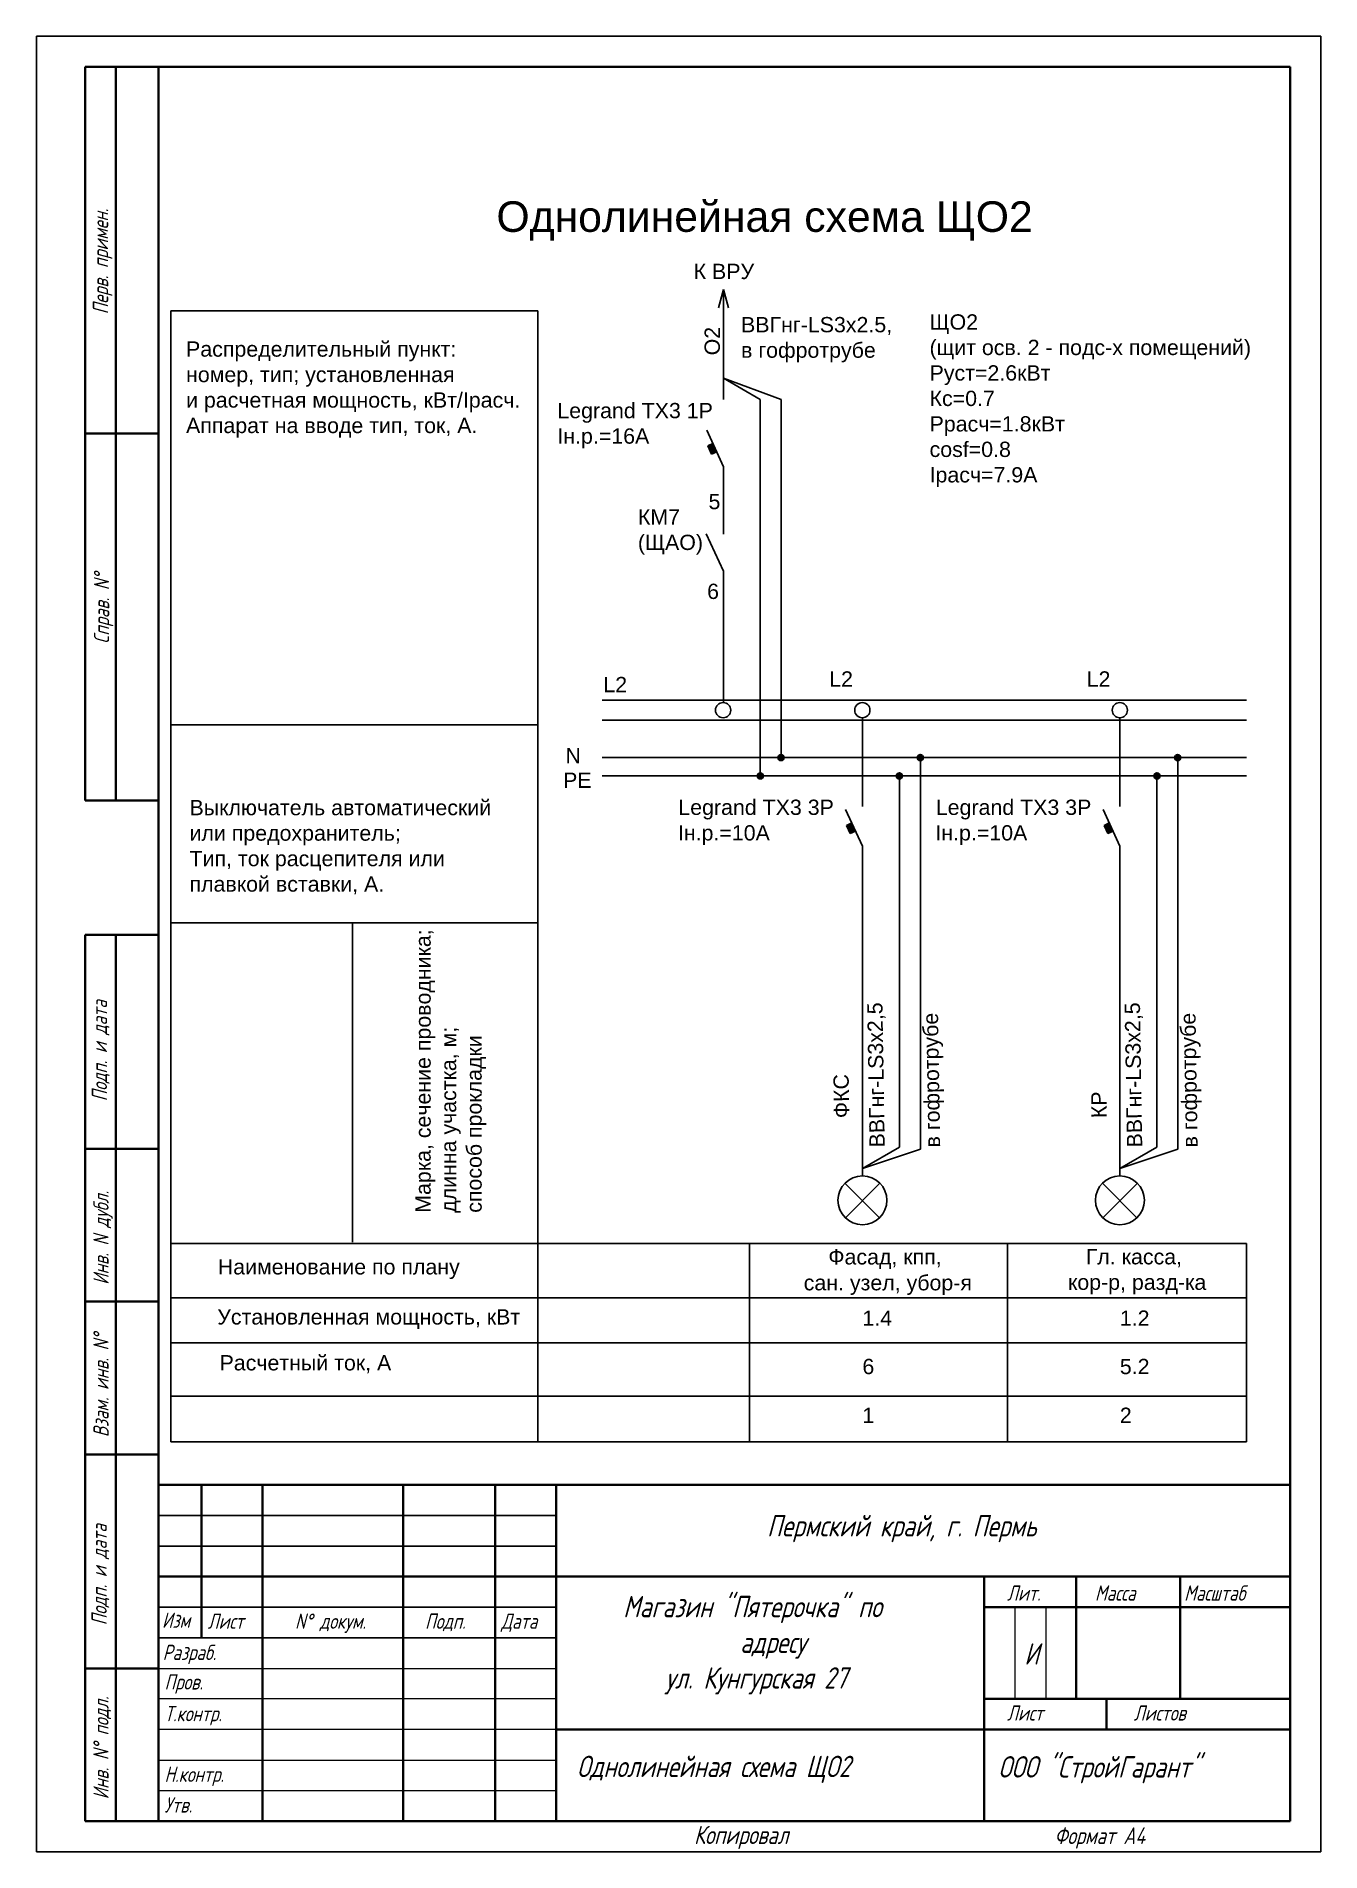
# Model space of a CAD drawing. Header units: millimetres. Extents: x 490 to 700, y 317 to 614.
import ezdxf
from ezdxf.enums import TextEntityAlignment as Align

# ---------------------------------------------------------------- set-up
doc = ezdxf.new("R2010")
doc.units = ezdxf.units.MM
doc.layers.add('KONTUR', color=7, linetype='Continuous')
for name, color, linetype, lineweight in [('Основная', 7, 'Continuous', 40), ('текст', 7, 'Continuous', 30), ('тонкая', 7, 'Continuous', 20)]:
    doc.layers.add(name, color=color, linetype=linetype, lineweight=lineweight)
doc.styles.get("Standard").update_dxf_attribs({"font": 'arial.ttf'})
doc.styles.add('стиль1', font='romans.shx', dxfattribs={"width": 0.75, "oblique": 15, "height": 3.5})

# ---------------------------------------------------------------- blocks, each defined once
blk = doc.blocks.new('*U2')
for p, q in [((-11.38, 1.63), (93.97, 1.63)), ((-11.38, -1.63), (93.97, -1.63)), ((-11.38, -7.75), (93.97, -7.73)), ((-11.38, -10.75), (93.97, -10.73))]:
    blk.add_line(p, q)
at = {"char_height": 2.5, "attachment_point": 1}
for s, insert in [('N', (-17.4, -6.18)), ('PE', (-17.78, -10.21))]:
    blk.add_mtext_dynamic_manual_height_columns(s, width=0.9388, gutter_width=12.5, heights=[0], dxfattribs=dict(at, insert=insert))
blk = doc.blocks.new('Стрелка')
for q in [(-0.83, 4.98), (0, 0), (0.83, 4.98), (0, 8)]:
    blk.add_line((0, 8), q)
blk = doc.blocks.new('Освещение')
h = blk.add_hatch(color=256)
h.dxf.hatch_style = 1
h.paths.add_polyline_path([(8.98, -7.75, 1), (9.98, -7.75, 1)])
h = blk.add_hatch(color=256)
h.dxf.hatch_style = 1
h.paths.add_polyline_path([(5.56, -10.75, 1), (6.56, -10.75, 1)])
h = blk.add_hatch(color=256)
h.dxf.hatch_style = 1
h.paths.add_polyline_path([(-1.74, -18.47), (-2.58, -18.86), (-1.97, -20.2), (-1.12, -19.81)])
for p, q in [((0, -11.25), (0, -1.25)), ((9.49, -71.81), (9.49, -8.25)), ((0, -10.76), (0, -15.76)), ((6.07, -71.5), (6.06, -11.25)), ((0, -22.27), (-2.75, -16.27)), ((0, -22.27), (0, -27.27)), ((0, -33.27), (0, -27.27)), ((0, -39.34), (0, -33.27)), ((0, -45.34), (0, -39.34)), ((0, -45.34), (0.01, -76.19)), ((0.01, -75), (6.07, -71.5)), ((0.01, -75), (9.49, -71.81)), ((-2.86, -77.39), (2.8, -83.05)), ((-2.78, -83.05), (2.88, -77.4))]:
    blk.add_line(p, q)
at = {"linetype": 'Continuous'}
for p, q in [((-1.72, -18.46), (-2.58, -18.86)), ((-2.58, -18.86), (-1.97, -20.2)), ((-1.97, -20.2), (-1.11, -19.81)), ((-1.97, -20.2), (-1.97, -20.2))]:
    blk.add_line(p, q, dxfattribs=at)
for centre, radius in [((0, 0), 1.25), ((9.48, -7.75), 0.5), ((6.06, -10.75), 0.5), ((0.01, -80.19), 4)]:
    blk.add_circle(centre, radius)
for tag, p in [('Подкл', (-5.42, 3.85)), ('Автомат_001', (-30.09, -17.14)), ('Автомат_002', (-30.16, -21.32)), ('Обозначение_001', (-9.72, -90.67)), ('Обозначение_002', (-9.45, -94.88)), ('ТокРасч', (0.01, -108.63)), ('Колонка', (0.01, -116.61))]:
    blk.add_attdef(tag, p, '', height=2.5)
for tag, p in [('Длина', (1.19, -43.91)), ('Маркер', (-4.63, -66.77)), ('Марка', (1.18, -71.56)), ('Способ', (10.23, -71.56))]:
    blk.add_attdef(tag, text='', height=2.5, rotation=90.9399).set_placement(p, align=Align.TOP_LEFT)
blk.add_attdef('Мощность', text='', height=2.5).set_placement((0.01, -98.22), align=Align.TOP_LEFT)

msp = doc.modelspace()

# ---------------------------------------------------------------- hatches: boundary and pattern name
h = msp.add_hatch(color=256)
h.dxf.hatch_style = 1
h.paths.add_polyline_path([(600.95, 546.88), (600.11, 546.49), (600.72, 545.15), (601.57, 545.54)])
h = msp.add_hatch(color=256)
h.dxf.hatch_style = 1
h.paths.add_polyline_path([(612.62, 495.52, 1), (611.62, 495.52, 1)])
h = msp.add_hatch(color=256)
h.dxf.hatch_style = 1
h.paths.add_polyline_path([(609.2, 492.52, 1), (608.2, 492.52, 1)])

# ---------------------------------------------------------------- linework, layer by layer
for p, q in [((512.32, 383.54), (512.32, 568.6)), ((512.32, 568.6), (572.32, 568.6)), ((572.32, 568.6), (572.32, 416.04)), ((602.69, 554.1), (602.69, 564.1)), ((608.7, 554.1), (602.69, 557.58)), ((612.12, 554.1), (602.69, 557.58)), ((608.71, 492.53), (608.7, 554.1)), ((612.12, 495.52), (612.12, 554.1)), ((602.69, 543.08), (599.95, 549.08)), ((602.69, 543.08), (602.69, 538.08)), ((602.69, 532.08), (602.69, 538.08)), ((602.69, 526.01), (599.84, 532.09)), ((602.69, 510.52), (602.69, 526.01)), ((602.69, 504.52), (602.69, 510.52)), ((512.32, 500.87), (572.32, 500.87)), ((512.29, 468.46), (572.26, 468.46)), ((542.04, 468.37), (542.04, 416.23)), ((688.22, 416.04), (512.32, 416.04)), ((572.32, 416.04), (572.32, 383.54)), ((606.94, 416.04), (606.94, 383.54)), ((649.16, 416.01), (649.16, 383.51)), ((688.22, 416.04), (688.22, 383.54)), ((688.22, 407.11), (512.32, 407.11)), ((688.22, 399.76), (512.32, 399.76)), ((688.22, 391.04), (512.32, 391.04)), ((688.22, 383.54), (512.32, 383.54)), ((575.34, 371.51), (510.34, 371.51)), ((575.34, 366.51), (510.34, 366.51)), ((575.34, 356.51), (510.34, 356.51)), ((575.34, 351.51), (510.34, 351.51)), ((645.34, 321.51), (645.34, 321.51))]:
    msp.add_line(p, q)
at = {"linetype": 'Continuous'}
for p, q in [((600.97, 546.89), (600.11, 546.49)), ((600.11, 546.49), (600.72, 545.15)), ((600.72, 545.15), (601.58, 545.54)), ((600.72, 545.15), (600.72, 545.15))]:
    msp.add_line(p, q, dxfattribs=at)
for centre, radius in [((602.64, 503.27), 1.25), ((612.12, 495.52), 0.5), ((608.7, 492.52), 0.5)]:
    msp.add_circle(centre, radius)
at = {"layer": 'KONTUR'}
for p, q in [((490.34, 316.51), (490.34, 613.51)), ((490.34, 613.51), (700.34, 613.51)), ((700.34, 613.51), (700.34, 316.51)), ((700.34, 316.51), (490.34, 316.51))]:
    msp.add_line(p, q, dxfattribs=at)
at = {"layer": 'Основная'}
for p, q in [((498.34, 608.51), (498.34, 488.51)), ((695.34, 608.51), (498.34, 608.51)), ((503.34, 488.51), (503.34, 608.51)), ((510.34, 361.51), (510.34, 608.51)), ((695.34, 321.51), (695.34, 608.51)), ((510.34, 548.51), (498.34, 548.51)), ((510.34, 488.51), (498.34, 488.51)), ((498.34, 321.51), (498.34, 466.51)), ((510.34, 466.51), (498.34, 466.51)), ((503.34, 321.51), (503.34, 466.51)), ((510.34, 431.51), (498.34, 431.51)), ((510.34, 406.51), (498.34, 406.51)), ((510.34, 381.51), (498.34, 381.51)), ((510.34, 376.51), (510.34, 321.51)), ((695.34, 376.51), (510.34, 376.51)), ((517.34, 351.51), (517.34, 376.51)), ((527.34, 376.51), (527.34, 321.51)), ((550.34, 321.51), (550.34, 376.51)), ((565.34, 376.51), (565.34, 321.51)), ((575.34, 376.51), (575.34, 321.51)), ((510.34, 321.51), (510.34, 361.51)), ((510.34, 361.51), (695.34, 361.51)), ((645.34, 361.51), (645.34, 321.51)), ((660.34, 361.51), (660.34, 341.51)), ((677.34, 361.51), (677.34, 341.51)), ((645.34, 356.51), (695.34, 356.51)), ((510.34, 346.51), (498.34, 346.51)), ((695.34, 341.51), (645.34, 341.51)), ((665.34, 341.51), (665.34, 336.51)), ((695.34, 336.51), (575.34, 336.51)), ((695.34, 321.51), (498.34, 321.51))]:
    msp.add_line(p, q, dxfattribs=at)
at = {"layer": 'тонкая'}
for p, q in [((650.33, 356.3), (650.33, 341.51)), ((655.4, 356.3), (655.4, 341.51)), ((510.34, 346.51), (575.34, 346.51)), ((575.34, 341.51), (510.34, 341.51)), ((575.34, 336.51), (510.34, 336.51))]:
    msp.add_line(p, q, dxfattribs=at)
for points in [[(510.34, 331.51), (575.34, 331.51)], [(510.34, 326.51), (575.34, 326.51)]]:
    msp.add_lwpolyline(points, dxfattribs=at)

# ---------------------------------------------------------------- block references
for name, p in [('Стрелка', (602.69, 564.1)), ('*U2', (594.25, 503.27))]:
    msp.add_blockref(name, p)
ref = msp.add_blockref('Освещение', (625.4, 503.27))
ref.add_attrib('Подкл', 'L2', (619.98, 507.12), dxfattribs={"height": 2.5})
ref.add_attrib('Автомат_001', 'Legrand TX3 3P', (595.31, 486.13), dxfattribs={"height": 2.5})
ref.add_attrib('Маркер', 'ФКС', dxfattribs={"height": 2.5, "rotation": 90.9399}).set_placement((620.77, 436.5), align=Align.TOP_LEFT)
ref.add_attrib('Марка', 'ВВГнг-LS3x2,5', dxfattribs={"height": 2.5, "rotation": 90.9399}).set_placement((626.57, 431.71), align=Align.TOP_LEFT)
ref.add_attrib('Способ', 'в гофротрубе', dxfattribs={"height": 2.5, "rotation": 90.9399}).set_placement((635.63, 431.71), align=Align.TOP_LEFT)
ref.add_attrib('Обозначение_001', '    Фасад, кпп,', (615.95, 412.58), dxfattribs={"height": 2.5})
ref.add_attrib('Мощность', '1.4', dxfattribs={"height": 2.5}).set_placement((625.41, 405.05), align=Align.TOP_LEFT)
ref.add_attrib('ТокРасч', '6', (625.41, 394.64), dxfattribs={"height": 2.5})
ref.add_attrib('Колонка', '1', (625.41, 386.66), dxfattribs={"height": 2.5})
ref.add_attrib('Автомат_002', 'Iн.р.=10А', (595.24, 481.95), dxfattribs={"height": 2.5})
ref.add_attrib('Обозначение_002', 'сан. узел, убор-я', (615.81, 408.35), dxfattribs={"height": 2.5})
ref = msp.add_blockref('Освещение', (667.5, 503.27))
ref.add_attrib('Подкл', 'L2', (662.08, 507.12), dxfattribs={"height": 2.5})
ref.add_attrib('Автомат_001', 'Legrand TX3 3P', (637.41, 486.13), dxfattribs={"height": 2.5})
ref.add_attrib('Маркер', 'КР', dxfattribs={"height": 2.5, "rotation": 90.9399}).set_placement((662.87, 436.5), align=Align.TOP_LEFT)
ref.add_attrib('Марка', 'ВВГнг-LS3x2,5', dxfattribs={"height": 2.5, "rotation": 90.9399}).set_placement((668.67, 431.71), align=Align.TOP_LEFT)
ref.add_attrib('Способ', 'в гофротрубе', dxfattribs={"height": 2.5, "rotation": 90.9399}).set_placement((677.73, 431.71), align=Align.TOP_LEFT)
ref.add_attrib('Обозначение_001', '    Гл. касса,', (658.05, 412.6), dxfattribs={"height": 2.5})
ref.add_attrib('Мощность', '1.2', dxfattribs={"height": 2.5}).set_placement((667.5, 405.05), align=Align.TOP_LEFT)
ref.add_attrib('ТокРасч', '5.2', (667.5, 394.64), dxfattribs={"height": 2.5})
ref.add_attrib('Колонка', '2', (667.5, 386.66), dxfattribs={"height": 2.5})
ref.add_attrib('Автомат_002', 'Iн.р.=10А', (637.34, 481.95), dxfattribs={"height": 2.5})
ref.add_attrib('Обозначение_002', ' кор-р, разд-ка', (658.05, 408.43), dxfattribs={"height": 2.5})

# ---------------------------------------------------------------- texts
at = {"attachment_point": 1}
for s, width, insert, char_height in [('Однолинейная схема ЩО2', 106.257, (565.57, 586.52), 5), ('К ВРУ', 15.8143, (597.82, 576.3), 2.5), ('ВВГнг-LS3x2.5,\\Pв гофротрубе', 33.8081, (605.57, 567.59), 2.5), ('ЩО2 \\P(щит осв. 2 - подс-х помещений)\\PPуст=2.6кВт\\PКс=0.7\\PРрасч=1.8кВт\\Pcosf=0.8\\PIрасч=7.9A', 58.9524, (636.39, 568.03), 2.5), ('Распределительный пункт:\\Pномер, тип; установленная\\Pи расчетная мощность, кВт/Iрасч. Аппарат на вводе тип, ток, А.', 55.2331, (514.82, 563.6), 2.5), ('Legrand TX3 1P\\PIн.р.=16А', 27.1918, (575.53, 553.53), 2.5), ('5', 1.4545, (600.25, 538.65), 2.5), ('КМ7\\P(ЩАО)', 9.1297, (588.7, 536.14), 2.5), ('6', 1.4545, (600.02, 523.96), 2.5), ('L2', 14.4703, (583.05, 508.71), 2.5), ('Выключатель автоматический\\Pили предохранитель;\\PТип, ток расцепителя или\\Pплавкой вставки, А.', 49.8574, (515.39, 488.58), 2.5), ('Наименование по плану', 47.5, (520.01, 413.45), 2.5), ('Установленная мощность, кВт', 50, (519.93, 405.26), 2.5), ('Расчетный ток, А', 50, (520.3, 397.75), 2.5)]:
    msp.add_mtext_dynamic_manual_height_columns(s, width=width, gutter_width=12.5, heights=[0], dxfattribs=dict(at, insert=insert, char_height=char_height))
at = {"char_height": 2.5, "attachment_point": 1, "rotation": 90}
for s, width, insert in [('О2', 7.7148, (599.6, 561.32)), ('Марка, сечение проводника;\\Pдлинна участка, м; \\Pспособ прокладки', 46.8328, (552.32, 421.04))]:
    msp.add_mtext_dynamic_manual_height_columns(s, width=width, gutter_width=12.5, heights=[0], dxfattribs=dict(at, insert=insert))
at = {"char_height": 3.5, "attachment_point": 1, "style": 'стиль1'}
for s, width, insert in [('Пермский край, г. Пермь', 63.7416, (609.82, 371.59)), ('\\pi5.0065;Магазин "Пятерочка" по\\P\\pi24.136;адресу \\P\\pi11.913;ул. Кунгурская 27', 61.388, (581.28, 358.36)), ('И', 3.5309, (651.87, 350.63)), ('ООО "СтройГарант"', 46.337, (647.62, 332.14)), ('Однолинейная схема ЩО2', 65.7745, (578.73, 332.21))]:
    msp.add_mtext_dynamic_manual_height_columns(s, width=width, gutter_width=12.5, heights=[0], dxfattribs=dict(at, insert=insert))
at = {"layer": 'текст', "style": 'стиль1', "oblique": 15, "width": 0.75}
for s, p in [('Перв. примен.', (502.09, 568.03)), ('Справ. N%%d', (502.25, 514.14)), ('Подп. и дата', (501.91, 439.28)), ('Инв. N дубл.', (502.16, 409.26)), ('Взам. инв. N%%d', (502.16, 384.33)), ('Подп. и дата', (501.86, 353.55)), ('Инв. N%%d подл.', (502.16, 325.08))]:
    msp.add_text(s, height=2.5, rotation=90, dxfattribs=at).set_placement(p)
for s, height, p in [('Лит.', 2.5, (649.06, 357.58)), ('Масса', 2.5, (663.43, 357.58)), ('Масштаб', 2.5, (678.02, 357.58)), ('Изм', 2.5, (510.88, 353.13)), ('Лист', 2.5, (518.36, 352.98)), ('N%%d докум. ', 2.5, (532.64, 352.98)), ('Подп.', 2.5, (553.9, 352.98)), ('Дата', 2.5, (566.35, 352.98)), ('Разраб.', 2.5, (511, 347.87)), ('Пров.', 2.5, (511.3, 343.04)), ('Т.контр.', 2.5, (511.3, 337.85)), ('Лист', 2.5, (649.06, 337.96)), ('Листов', 2.5, (669.78, 337.96)), ('Н.контр.', 2.5, (511.3, 327.93)), ('Утв.', 2.5, (511.3, 322.91)), ('Копировал', 3, (597.87, 317.76)), ('Формат А4', 2.75, (656.8, 317.76))]:
    msp.add_text(s, height=height, dxfattribs=at).set_placement(p)

doc.saveas('drawing.dxf')
